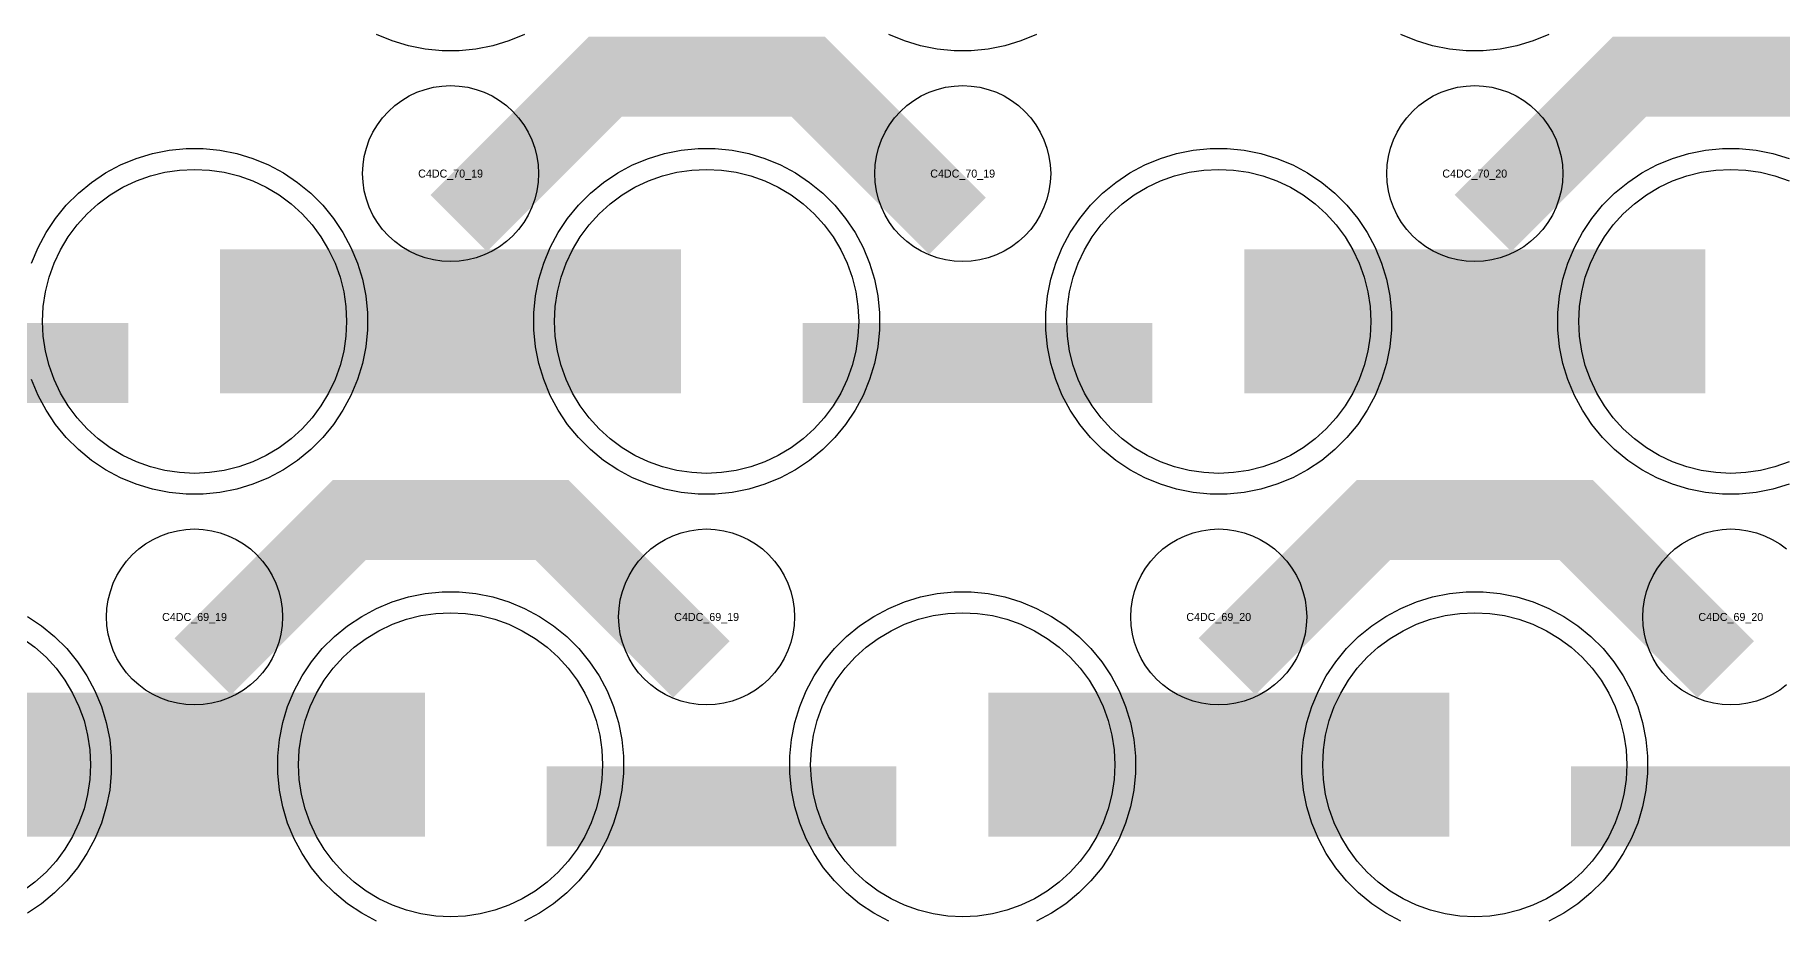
# Model space of a CAD drawing. Extents: x -11880 to 11880, y -14992 to 14992.
# Drawn here: x -5970 to -5424, y -5327 to -5051 of the extents above; entities that cross this region are included whole.
import ezdxf
from ezdxf.enums import TextEntityAlignment as Align

# ---------------------------------------------------------------- set-up
doc = ezdxf.new("R2010")
doc.units = 0
doc.header["$MEASUREMENT"] = 0
for name, color, linetype in [('GDS_775_DT_237', 138, 'CONTINUOUS'), ('RDL1_FS', 34, 'CONTINUOUS'), ('RDL_BS', 160, 'CONTINUOUS')]:
    doc.layers.add(name, color=color, linetype=linetype)

msp = doc.modelspace()

# ---------------------------------------------------------------- linework, layer by layer
at = {"layer": 'RDL1_FS'}
for points in [[(-5920, -5187.589), (-5924.657, -5187.36), (-5929.268, -5186.676), (-5933.791, -5185.544), (-5938.181, -5183.972), (-5942.395, -5181.98), (-5946.395, -5179.582), (-5950.14, -5176.804), (-5953.594, -5173.674), (-5956.724, -5170.22), (-5959.502, -5166.475), (-5961.9, -5162.475), (-5963.892, -5158.261), (-5965.464, -5153.871), (-5966.596, -5149.348), (-5967.28, -5144.737), (-5967.509, -5140.08), (-5967.28, -5135.423), (-5966.596, -5130.812), (-5965.464, -5126.289), (-5963.892, -5121.899), (-5961.9, -5117.685), (-5959.502, -5113.685), (-5956.724, -5109.94), (-5953.594, -5106.486), (-5950.14, -5103.356), (-5946.395, -5100.578), (-5942.395, -5098.18), (-5938.181, -5096.188), (-5933.791, -5094.616), (-5929.268, -5093.484), (-5924.657, -5092.8), (-5920, -5092.571), (-5915.343, -5092.8), (-5910.732, -5093.484), (-5906.209, -5094.616), (-5901.819, -5096.188), (-5897.605, -5098.18), (-5893.605, -5100.578), (-5889.86, -5103.356), (-5886.406, -5106.486), (-5883.276, -5109.94), (-5880.498, -5113.685), (-5878.1, -5117.685), (-5876.108, -5121.899), (-5874.536, -5126.289), (-5873.404, -5130.812), (-5872.72, -5135.423), (-5872.491, -5140.08), (-5872.72, -5144.737), (-5873.404, -5149.348), (-5874.536, -5153.871), (-5876.108, -5158.261), (-5878.1, -5162.475), (-5880.498, -5166.475), (-5883.276, -5170.22), (-5886.406, -5173.674), (-5889.86, -5176.804), (-5893.605, -5179.582), (-5897.605, -5181.98), (-5901.819, -5183.972), (-5906.209, -5185.544), (-5910.732, -5186.676), (-5915.343, -5187.36)], [(-5760, -5187.589), (-5764.657, -5187.36), (-5769.268, -5186.676), (-5773.791, -5185.544), (-5778.181, -5183.972), (-5782.395, -5181.98), (-5786.395, -5179.582), (-5790.14, -5176.804), (-5793.594, -5173.674), (-5796.724, -5170.22), (-5799.502, -5166.475), (-5801.9, -5162.475), (-5803.892, -5158.261), (-5805.464, -5153.871), (-5806.596, -5149.348), (-5807.28, -5144.737), (-5807.509, -5140.08), (-5807.28, -5135.423), (-5806.596, -5130.812), (-5805.464, -5126.289), (-5803.892, -5121.899), (-5801.9, -5117.685), (-5799.502, -5113.685), (-5796.724, -5109.94), (-5793.594, -5106.486), (-5790.14, -5103.356), (-5786.395, -5100.578), (-5782.395, -5098.18), (-5778.181, -5096.188), (-5773.791, -5094.616), (-5769.268, -5093.484), (-5764.657, -5092.8), (-5760, -5092.571), (-5755.343, -5092.8), (-5750.732, -5093.484), (-5746.209, -5094.616), (-5741.819, -5096.188), (-5737.605, -5098.18), (-5733.605, -5100.578), (-5729.86, -5103.356), (-5726.406, -5106.486), (-5723.276, -5109.94), (-5720.498, -5113.685), (-5718.1, -5117.685), (-5716.108, -5121.899), (-5714.536, -5126.289), (-5713.404, -5130.812), (-5712.72, -5135.423), (-5712.491, -5140.08), (-5712.72, -5144.737), (-5713.404, -5149.348), (-5714.536, -5153.871), (-5716.108, -5158.261), (-5718.1, -5162.475), (-5720.498, -5166.475), (-5723.276, -5170.22), (-5726.406, -5173.674), (-5729.86, -5176.804), (-5733.605, -5179.582), (-5737.605, -5181.98), (-5741.819, -5183.972), (-5746.209, -5185.544), (-5750.732, -5186.676), (-5755.343, -5187.36)], [(-5600, -5187.589), (-5604.657, -5187.36), (-5609.268, -5186.676), (-5613.791, -5185.544), (-5618.181, -5183.972), (-5622.395, -5181.98), (-5626.395, -5179.582), (-5630.14, -5176.804), (-5633.594, -5173.674), (-5636.724, -5170.22), (-5639.502, -5166.475), (-5641.9, -5162.475), (-5643.892, -5158.261), (-5645.464, -5153.871), (-5646.596, -5149.348), (-5647.28, -5144.737), (-5647.509, -5140.08), (-5647.28, -5135.423), (-5646.596, -5130.812), (-5645.464, -5126.289), (-5643.892, -5121.899), (-5641.9, -5117.685), (-5639.502, -5113.685), (-5636.724, -5109.94), (-5633.594, -5106.486), (-5630.14, -5103.356), (-5626.395, -5100.578), (-5622.395, -5098.18), (-5618.181, -5096.188), (-5613.791, -5094.616), (-5609.268, -5093.484), (-5604.657, -5092.8), (-5600, -5092.571), (-5595.343, -5092.8), (-5590.732, -5093.484), (-5586.209, -5094.616), (-5581.819, -5096.188), (-5577.605, -5098.18), (-5573.605, -5100.578), (-5569.86, -5103.356), (-5566.406, -5106.486), (-5563.276, -5109.94), (-5560.498, -5113.685), (-5558.1, -5117.685), (-5556.108, -5121.899), (-5554.536, -5126.289), (-5553.404, -5130.812), (-5552.72, -5135.423), (-5552.491, -5140.08), (-5552.72, -5144.737), (-5553.404, -5149.348), (-5554.536, -5153.871), (-5556.108, -5158.261), (-5558.1, -5162.475), (-5560.498, -5166.475), (-5563.276, -5170.22), (-5566.406, -5173.674), (-5569.86, -5176.804), (-5573.605, -5179.582), (-5577.605, -5181.98), (-5581.819, -5183.972), (-5586.209, -5185.544), (-5590.732, -5186.676), (-5595.343, -5187.36)], [(-5840, -5326.154), (-5844.657, -5325.925), (-5849.268, -5325.241), (-5853.791, -5324.109), (-5858.181, -5322.537), (-5862.395, -5320.545), (-5866.395, -5318.147), (-5870.14, -5315.369), (-5873.594, -5312.239), (-5876.724, -5308.785), (-5879.502, -5305.04), (-5881.9, -5301.04), (-5883.892, -5296.826), (-5885.464, -5292.436), (-5886.596, -5287.913), (-5887.28, -5283.302), (-5887.509, -5278.645), (-5887.28, -5273.988), (-5886.596, -5269.377), (-5885.464, -5264.854), (-5883.892, -5260.464), (-5881.9, -5256.25), (-5879.502, -5252.25), (-5876.724, -5248.505), (-5873.594, -5245.051), (-5870.14, -5241.921), (-5866.395, -5239.143), (-5862.395, -5236.745), (-5858.181, -5234.753), (-5853.791, -5233.181), (-5849.268, -5232.049), (-5844.657, -5231.365), (-5840, -5231.136), (-5835.343, -5231.365), (-5830.732, -5232.049), (-5826.209, -5233.181), (-5821.819, -5234.753), (-5817.605, -5236.745), (-5813.605, -5239.143), (-5809.86, -5241.921), (-5806.406, -5245.051), (-5803.276, -5248.505), (-5800.498, -5252.25), (-5798.1, -5256.25), (-5796.108, -5260.464), (-5794.536, -5264.854), (-5793.404, -5269.377), (-5792.72, -5273.988), (-5792.491, -5278.645), (-5792.72, -5283.302), (-5793.404, -5287.913), (-5794.536, -5292.436), (-5796.108, -5296.826), (-5798.1, -5301.04), (-5800.498, -5305.04), (-5803.276, -5308.785), (-5806.406, -5312.239), (-5809.86, -5315.369), (-5813.605, -5318.147), (-5817.605, -5320.545), (-5821.819, -5322.537), (-5826.209, -5324.109), (-5830.732, -5325.241), (-5835.343, -5325.925)], [(-5680, -5326.154), (-5684.657, -5325.925), (-5689.268, -5325.241), (-5693.791, -5324.109), (-5698.181, -5322.537), (-5702.395, -5320.545), (-5706.395, -5318.147), (-5710.14, -5315.369), (-5713.594, -5312.239), (-5716.724, -5308.785), (-5719.502, -5305.04), (-5721.9, -5301.04), (-5723.892, -5296.826), (-5725.464, -5292.436), (-5726.596, -5287.913), (-5727.28, -5283.302), (-5727.509, -5278.645), (-5727.28, -5273.988), (-5726.596, -5269.377), (-5725.464, -5264.854), (-5723.892, -5260.464), (-5721.9, -5256.25), (-5719.502, -5252.25), (-5716.724, -5248.505), (-5713.594, -5245.051), (-5710.14, -5241.921), (-5706.395, -5239.143), (-5702.395, -5236.745), (-5698.181, -5234.753), (-5693.791, -5233.181), (-5689.268, -5232.049), (-5684.657, -5231.365), (-5680, -5231.136), (-5675.343, -5231.365), (-5670.732, -5232.049), (-5666.209, -5233.181), (-5661.819, -5234.753), (-5657.605, -5236.745), (-5653.605, -5239.143), (-5649.86, -5241.921), (-5646.406, -5245.051), (-5643.276, -5248.505), (-5640.498, -5252.25), (-5638.1, -5256.25), (-5636.108, -5260.464), (-5634.536, -5264.854), (-5633.404, -5269.377), (-5632.72, -5273.988), (-5632.491, -5278.645), (-5632.72, -5283.302), (-5633.404, -5287.913), (-5634.536, -5292.436), (-5636.108, -5296.826), (-5638.1, -5301.04), (-5640.498, -5305.04), (-5643.276, -5308.785), (-5646.406, -5312.239), (-5649.86, -5315.369), (-5653.605, -5318.147), (-5657.605, -5320.545), (-5661.819, -5322.537), (-5666.209, -5324.109), (-5670.732, -5325.241), (-5675.343, -5325.925)], [(-5520, -5326.154), (-5524.657, -5325.925), (-5529.268, -5325.241), (-5533.791, -5324.109), (-5538.181, -5322.537), (-5542.395, -5320.545), (-5546.395, -5318.147), (-5550.14, -5315.369), (-5553.594, -5312.239), (-5556.724, -5308.785), (-5559.502, -5305.04), (-5561.9, -5301.04), (-5563.892, -5296.826), (-5565.464, -5292.436), (-5566.596, -5287.913), (-5567.28, -5283.302), (-5567.509, -5278.645), (-5567.28, -5273.988), (-5566.596, -5269.377), (-5565.464, -5264.854), (-5563.892, -5260.464), (-5561.9, -5256.25), (-5559.502, -5252.25), (-5556.724, -5248.505), (-5553.594, -5245.051), (-5550.14, -5241.921), (-5546.395, -5239.143), (-5542.395, -5236.745), (-5538.181, -5234.753), (-5533.791, -5233.181), (-5529.268, -5232.049), (-5524.657, -5231.365), (-5520, -5231.136), (-5515.343, -5231.365), (-5510.732, -5232.049), (-5506.209, -5233.181), (-5501.819, -5234.753), (-5497.605, -5236.745), (-5493.605, -5239.143), (-5489.86, -5241.921), (-5486.406, -5245.051), (-5483.276, -5248.505), (-5480.498, -5252.25), (-5478.1, -5256.25), (-5476.108, -5260.464), (-5474.536, -5264.854), (-5473.404, -5269.377), (-5472.72, -5273.988), (-5472.491, -5278.645), (-5472.72, -5283.302), (-5473.404, -5287.913), (-5474.536, -5292.436), (-5476.108, -5296.826), (-5478.1, -5301.04), (-5480.498, -5305.04), (-5483.276, -5308.785), (-5486.406, -5312.239), (-5489.86, -5315.369), (-5493.605, -5318.147), (-5497.605, -5320.545), (-5501.819, -5322.537), (-5506.209, -5324.109), (-5510.732, -5325.241), (-5515.343, -5325.925)]]:
    msp.add_lwpolyline(points, close=True, dxfattribs=at)
for points in [[(-5421.819, -5183.972), (-5426.209, -5185.544), (-5430.732, -5186.676), (-5435.343, -5187.36), (-5440, -5187.589), (-5444.657, -5187.36), (-5449.268, -5186.676), (-5453.791, -5185.544), (-5458.181, -5183.972), (-5462.395, -5181.98), (-5466.395, -5179.582), (-5470.14, -5176.804), (-5473.594, -5173.674), (-5476.724, -5170.22), (-5479.502, -5166.475), (-5481.9, -5162.475), (-5483.892, -5158.261), (-5485.464, -5153.871), (-5486.596, -5149.348), (-5487.28, -5144.737), (-5487.509, -5140.08), (-5487.28, -5135.423), (-5486.596, -5130.812), (-5485.464, -5126.289), (-5483.892, -5121.899), (-5481.9, -5117.685), (-5479.502, -5113.685), (-5476.724, -5109.94), (-5473.594, -5106.486), (-5470.14, -5103.356), (-5466.395, -5100.578), (-5462.395, -5098.18), (-5458.181, -5096.188), (-5453.791, -5094.616), (-5449.268, -5093.484), (-5444.657, -5092.8), (-5440, -5092.571), (-5435.343, -5092.8), (-5430.732, -5093.484), (-5426.209, -5094.616), (-5421.819, -5096.188)], [(-5973.605, -5239.143), (-5969.86, -5241.921), (-5966.406, -5245.051), (-5963.276, -5248.505), (-5960.498, -5252.25), (-5958.1, -5256.25), (-5956.108, -5260.464), (-5954.536, -5264.854), (-5953.404, -5269.377), (-5952.72, -5273.988), (-5952.491, -5278.645), (-5952.72, -5283.302), (-5953.404, -5287.913), (-5954.536, -5292.436), (-5956.108, -5296.826), (-5958.1, -5301.04), (-5960.498, -5305.04), (-5963.276, -5308.785), (-5966.406, -5312.239), (-5969.86, -5315.369), (-5973.605, -5318.147)]]:
    msp.add_lwpolyline(points, dxfattribs=at)
for points in [[(-5911.998, -5140.08, 45, 45, 0), (-5839.998, -5140.08, 45, 45, 0)], [(-5839.998, -5140.08, 45, 45, 0), (-5767.998, -5140.08, 45, 45, 0)], [(-5591.998, -5140.08, 45, 45, 0), (-5519.998, -5140.08, 45, 45, 0)], [(-5519.998, -5140.08, 45, 45, 0), (-5447.998, -5140.08, 45, 45, 0)], [(-5991.998, -5278.645, 45, 45, 0), (-5919.998, -5278.645, 45, 45, 0)], [(-5919.998, -5278.645, 45, 45, 0), (-5847.998, -5278.645, 45, 45, 0)], [(-5671.998, -5278.645, 45, 45, 0), (-5599.998, -5278.645, 45, 45, 0)], [(-5599.998, -5278.645, 45, 45, 0), (-5527.998, -5278.645, 45, 45, 0)]]:
    msp.add_lwpolyline(points, format="xyseb", dxfattribs=at)
at = {"layer": 'RDL_BS', "color": 240, "true_color": 0xed1f24}
for points in [[(-5816.885, -5050.39), (-5821.795, -5052.421), (-5826.835, -5053.952), (-5832.062, -5054.998), (-5837.356, -5055.515), (-5842.644, -5055.515), (-5847.938, -5054.998), (-5853.165, -5053.952), (-5858.205, -5052.421), (-5863.115, -5050.39)], [(-5656.885, -5050.39), (-5661.795, -5052.421), (-5666.835, -5053.952), (-5672.062, -5054.998), (-5677.356, -5055.515), (-5682.644, -5055.515), (-5687.938, -5054.998), (-5693.165, -5053.952), (-5698.205, -5052.421), (-5703.115, -5050.39)], [(-5496.885, -5050.39), (-5501.795, -5052.421), (-5506.835, -5053.952), (-5512.062, -5054.998), (-5517.356, -5055.515), (-5522.644, -5055.515), (-5527.938, -5054.998), (-5533.165, -5053.952), (-5538.205, -5052.421), (-5543.115, -5050.39)]]:
    msp.add_lwpolyline(points, dxfattribs=at)
at = {"layer": 'RDL_BS'}
for points in [[(-5837.438, -5109.394, 25, 25, 0), (-5791.623, -5063.579, 25, 25, 0), (-5758.07, -5063.579, 25, 25, 0)], [(-5681.599, -5110.293, 25, 25, 0), (-5728.313, -5063.579, 25, 25, 0), (-5758.071, -5063.579, 25, 25, 0)], [(-5517.438, -5109.394, 25, 25, 0), (-5471.623, -5063.579, 25, 25, 0), (-5438.07, -5063.579, 25, 25, 0)], [(-5361.599, -5110.293, 25, 25, 0), (-5408.313, -5063.579, 25, 25, 0), (-5438.071, -5063.579, 25, 25, 0)], [(-6049.984, -5153.093, 25, 25, 0), (-5940.719, -5153.093, 25, 25, 0)], [(-5729.984, -5153.093, 25, 25, 0), (-5620.719, -5153.093, 25, 25, 0)], [(-5917.438, -5247.959, 25, 25, 0), (-5871.623, -5202.144, 25, 25, 0), (-5838.07, -5202.144, 25, 25, 0)], [(-5761.599, -5248.858, 25, 25, 0), (-5808.313, -5202.144, 25, 25, 0), (-5838.071, -5202.144, 25, 25, 0)], [(-5597.438, -5247.959, 25, 25, 0), (-5551.623, -5202.144, 25, 25, 0), (-5518.07, -5202.144, 25, 25, 0)], [(-5441.599, -5248.858, 25, 25, 0), (-5488.313, -5202.144, 25, 25, 0), (-5518.071, -5202.144, 25, 25, 0)], [(-5809.984, -5291.658, 25, 25, 0), (-5700.719, -5291.658, 25, 25, 0)], [(-5489.984, -5291.658, 25, 25, 0), (-5380.719, -5291.658, 25, 25, 0)]]:
    msp.add_lwpolyline(points, format="xyseb", dxfattribs=at)
for points in [[(-5840, -5121.386), (-5842.693, -5121.254), (-5845.365, -5120.858), (-5847.984, -5120.201), (-5850.519, -5119.294), (-5852.956, -5118.142), (-5855.28, -5116.749), (-5857.443, -5115.146), (-5859.442, -5113.334), (-5861.254, -5111.335), (-5862.857, -5109.172), (-5864.25, -5106.848), (-5865.402, -5104.411), (-5866.309, -5101.876), (-5866.966, -5099.257), (-5867.362, -5096.585), (-5867.494, -5093.892), (-5867.362, -5091.199), (-5866.966, -5088.527), (-5866.309, -5085.908), (-5865.402, -5083.373), (-5864.25, -5080.936), (-5862.857, -5078.612), (-5861.254, -5076.449), (-5859.442, -5074.45), (-5857.443, -5072.638), (-5855.28, -5071.035), (-5852.956, -5069.642), (-5850.519, -5068.49), (-5847.984, -5067.583), (-5845.365, -5066.926), (-5842.693, -5066.53), (-5840, -5066.398), (-5837.307, -5066.53), (-5834.635, -5066.926), (-5832.016, -5067.583), (-5829.481, -5068.49), (-5827.044, -5069.642), (-5824.72, -5071.035), (-5822.557, -5072.638), (-5820.558, -5074.45), (-5818.746, -5076.449), (-5817.143, -5078.612), (-5815.75, -5080.936), (-5814.598, -5083.373), (-5813.691, -5085.908), (-5813.034, -5088.527), (-5812.638, -5091.199), (-5812.506, -5093.892), (-5812.638, -5096.585), (-5813.034, -5099.257), (-5813.691, -5101.876), (-5814.598, -5104.411), (-5815.75, -5106.848), (-5817.143, -5109.172), (-5818.746, -5111.335), (-5820.558, -5113.334), (-5822.557, -5115.146), (-5824.72, -5116.749), (-5827.044, -5118.142), (-5829.481, -5119.294), (-5832.016, -5120.201), (-5834.635, -5120.858), (-5837.307, -5121.254)], [(-5680, -5121.386), (-5682.693, -5121.254), (-5685.365, -5120.858), (-5687.984, -5120.201), (-5690.519, -5119.294), (-5692.956, -5118.142), (-5695.28, -5116.749), (-5697.443, -5115.146), (-5699.442, -5113.334), (-5701.254, -5111.335), (-5702.857, -5109.172), (-5704.25, -5106.848), (-5705.402, -5104.411), (-5706.309, -5101.876), (-5706.966, -5099.257), (-5707.362, -5096.585), (-5707.494, -5093.892), (-5707.362, -5091.199), (-5706.966, -5088.527), (-5706.309, -5085.908), (-5705.402, -5083.373), (-5704.25, -5080.936), (-5702.857, -5078.612), (-5701.254, -5076.449), (-5699.442, -5074.45), (-5697.443, -5072.638), (-5695.28, -5071.035), (-5692.956, -5069.642), (-5690.519, -5068.49), (-5687.984, -5067.583), (-5685.365, -5066.926), (-5682.693, -5066.53), (-5680, -5066.398), (-5677.307, -5066.53), (-5674.635, -5066.926), (-5672.016, -5067.583), (-5669.481, -5068.49), (-5667.044, -5069.642), (-5664.72, -5071.035), (-5662.557, -5072.638), (-5660.558, -5074.45), (-5658.746, -5076.449), (-5657.143, -5078.612), (-5655.75, -5080.936), (-5654.598, -5083.373), (-5653.691, -5085.908), (-5653.034, -5088.527), (-5652.638, -5091.199), (-5652.506, -5093.892), (-5652.638, -5096.585), (-5653.034, -5099.257), (-5653.691, -5101.876), (-5654.598, -5104.411), (-5655.75, -5106.848), (-5657.143, -5109.172), (-5658.746, -5111.335), (-5660.558, -5113.334), (-5662.557, -5115.146), (-5664.72, -5116.749), (-5667.044, -5118.142), (-5669.481, -5119.294), (-5672.016, -5120.201), (-5674.635, -5120.858), (-5677.307, -5121.254)], [(-5520, -5121.386), (-5522.693, -5121.254), (-5525.365, -5120.858), (-5527.984, -5120.201), (-5530.519, -5119.294), (-5532.956, -5118.142), (-5535.28, -5116.749), (-5537.443, -5115.146), (-5539.442, -5113.334), (-5541.254, -5111.335), (-5542.857, -5109.172), (-5544.25, -5106.848), (-5545.402, -5104.411), (-5546.309, -5101.876), (-5546.966, -5099.257), (-5547.362, -5096.585), (-5547.494, -5093.892), (-5547.362, -5091.199), (-5546.966, -5088.527), (-5546.309, -5085.908), (-5545.402, -5083.373), (-5544.25, -5080.936), (-5542.857, -5078.612), (-5541.254, -5076.449), (-5539.442, -5074.45), (-5537.443, -5072.638), (-5535.28, -5071.035), (-5532.956, -5069.642), (-5530.519, -5068.49), (-5527.984, -5067.583), (-5525.365, -5066.926), (-5522.693, -5066.53), (-5520, -5066.398), (-5517.307, -5066.53), (-5514.635, -5066.926), (-5512.016, -5067.583), (-5509.481, -5068.49), (-5507.044, -5069.642), (-5504.72, -5071.035), (-5502.557, -5072.638), (-5500.558, -5074.45), (-5498.746, -5076.449), (-5497.143, -5078.612), (-5495.75, -5080.936), (-5494.598, -5083.373), (-5493.691, -5085.908), (-5493.034, -5088.527), (-5492.638, -5091.199), (-5492.506, -5093.892), (-5492.638, -5096.585), (-5493.034, -5099.257), (-5493.691, -5101.876), (-5494.598, -5104.411), (-5495.75, -5106.848), (-5497.143, -5109.172), (-5498.746, -5111.335), (-5500.558, -5113.334), (-5502.557, -5115.146), (-5504.72, -5116.749), (-5507.044, -5118.142), (-5509.481, -5119.294), (-5512.016, -5120.201), (-5514.635, -5120.858), (-5517.307, -5121.254)], [(-5762.644, -5194.08), (-5767.938, -5193.563), (-5773.165, -5192.517), (-5778.205, -5190.986), (-5783.115, -5188.955), (-5787.777, -5186.463), (-5792.191, -5183.516), (-5796.292, -5180.154), (-5800.074, -5176.372), (-5803.436, -5172.271), (-5806.383, -5167.857), (-5808.875, -5163.195), (-5810.906, -5158.285), (-5812.437, -5153.245), (-5813.483, -5148.018), (-5814, -5142.724), (-5814, -5137.436), (-5813.483, -5132.142), (-5812.437, -5126.915), (-5810.906, -5121.875), (-5808.875, -5116.965), (-5806.383, -5112.303), (-5803.436, -5107.889), (-5800.074, -5103.788), (-5796.292, -5100.006), (-5792.191, -5096.644), (-5787.777, -5093.697), (-5783.115, -5091.205), (-5778.205, -5089.174), (-5773.165, -5087.643), (-5767.938, -5086.597), (-5762.644, -5086.08), (-5757.356, -5086.08), (-5752.062, -5086.597), (-5746.835, -5087.643), (-5741.795, -5089.174), (-5736.885, -5091.205), (-5732.223, -5093.697), (-5727.809, -5096.644), (-5723.708, -5100.006), (-5719.926, -5103.788), (-5716.564, -5107.889), (-5713.617, -5112.303), (-5711.125, -5116.965), (-5709.094, -5121.875), (-5707.563, -5126.915), (-5706.517, -5132.142), (-5706, -5137.436), (-5706, -5142.724), (-5706.517, -5148.018), (-5707.563, -5153.245), (-5709.094, -5158.285), (-5711.125, -5163.195), (-5713.617, -5167.857), (-5716.564, -5172.271), (-5719.926, -5176.372), (-5723.708, -5180.154), (-5727.809, -5183.516), (-5732.223, -5186.463), (-5736.885, -5188.955), (-5741.795, -5190.986), (-5746.835, -5192.517), (-5752.062, -5193.563), (-5757.356, -5194.08)], [(-5602.644, -5194.08), (-5607.938, -5193.563), (-5613.165, -5192.517), (-5618.205, -5190.986), (-5623.115, -5188.955), (-5627.777, -5186.463), (-5632.191, -5183.516), (-5636.292, -5180.154), (-5640.074, -5176.372), (-5643.436, -5172.271), (-5646.383, -5167.857), (-5648.875, -5163.195), (-5650.906, -5158.285), (-5652.437, -5153.245), (-5653.483, -5148.018), (-5654, -5142.724), (-5654, -5137.436), (-5653.483, -5132.142), (-5652.437, -5126.915), (-5650.906, -5121.875), (-5648.875, -5116.965), (-5646.383, -5112.303), (-5643.436, -5107.889), (-5640.074, -5103.788), (-5636.292, -5100.006), (-5632.191, -5096.644), (-5627.777, -5093.697), (-5623.115, -5091.205), (-5618.205, -5089.174), (-5613.165, -5087.643), (-5607.938, -5086.597), (-5602.644, -5086.08), (-5597.356, -5086.08), (-5592.062, -5086.597), (-5586.835, -5087.643), (-5581.795, -5089.174), (-5576.885, -5091.205), (-5572.223, -5093.697), (-5567.809, -5096.644), (-5563.708, -5100.006), (-5559.926, -5103.788), (-5556.564, -5107.889), (-5553.617, -5112.303), (-5551.125, -5116.965), (-5549.094, -5121.875), (-5547.563, -5126.915), (-5546.517, -5132.142), (-5546, -5137.436), (-5546, -5142.724), (-5546.517, -5148.018), (-5547.563, -5153.245), (-5549.094, -5158.285), (-5551.125, -5163.195), (-5553.617, -5167.857), (-5556.564, -5172.271), (-5559.926, -5176.372), (-5563.708, -5180.154), (-5567.809, -5183.516), (-5572.223, -5186.463), (-5576.885, -5188.955), (-5581.795, -5190.986), (-5586.835, -5192.517), (-5592.062, -5193.563), (-5597.356, -5194.08)], [(-5920, -5259.951), (-5922.693, -5259.819), (-5925.365, -5259.423), (-5927.984, -5258.766), (-5930.519, -5257.859), (-5932.956, -5256.707), (-5935.28, -5255.314), (-5937.443, -5253.711), (-5939.442, -5251.899), (-5941.254, -5249.9), (-5942.857, -5247.737), (-5944.25, -5245.413), (-5945.402, -5242.976), (-5946.309, -5240.441), (-5946.966, -5237.822), (-5947.362, -5235.15), (-5947.494, -5232.457), (-5947.362, -5229.764), (-5946.966, -5227.092), (-5946.309, -5224.473), (-5945.402, -5221.938), (-5944.25, -5219.501), (-5942.857, -5217.177), (-5941.254, -5215.014), (-5939.442, -5213.015), (-5937.443, -5211.203), (-5935.28, -5209.6), (-5932.956, -5208.207), (-5930.519, -5207.055), (-5927.984, -5206.148), (-5925.365, -5205.491), (-5922.693, -5205.095), (-5920, -5204.963), (-5917.307, -5205.095), (-5914.635, -5205.491), (-5912.016, -5206.148), (-5909.481, -5207.055), (-5907.044, -5208.207), (-5904.72, -5209.6), (-5902.557, -5211.203), (-5900.558, -5213.015), (-5898.746, -5215.014), (-5897.143, -5217.177), (-5895.75, -5219.501), (-5894.598, -5221.938), (-5893.691, -5224.473), (-5893.034, -5227.092), (-5892.638, -5229.764), (-5892.506, -5232.457), (-5892.638, -5235.15), (-5893.034, -5237.822), (-5893.691, -5240.441), (-5894.598, -5242.976), (-5895.75, -5245.413), (-5897.143, -5247.737), (-5898.746, -5249.9), (-5900.558, -5251.899), (-5902.557, -5253.711), (-5904.72, -5255.314), (-5907.044, -5256.707), (-5909.481, -5257.859), (-5912.016, -5258.766), (-5914.635, -5259.423), (-5917.307, -5259.819)], [(-5760, -5259.951), (-5762.693, -5259.819), (-5765.365, -5259.423), (-5767.984, -5258.766), (-5770.519, -5257.859), (-5772.956, -5256.707), (-5775.28, -5255.314), (-5777.443, -5253.711), (-5779.442, -5251.899), (-5781.254, -5249.9), (-5782.857, -5247.737), (-5784.25, -5245.413), (-5785.402, -5242.976), (-5786.309, -5240.441), (-5786.966, -5237.822), (-5787.362, -5235.15), (-5787.494, -5232.457), (-5787.362, -5229.764), (-5786.966, -5227.092), (-5786.309, -5224.473), (-5785.402, -5221.938), (-5784.25, -5219.501), (-5782.857, -5217.177), (-5781.254, -5215.014), (-5779.442, -5213.015), (-5777.443, -5211.203), (-5775.28, -5209.6), (-5772.956, -5208.207), (-5770.519, -5207.055), (-5767.984, -5206.148), (-5765.365, -5205.491), (-5762.693, -5205.095), (-5760, -5204.963), (-5757.307, -5205.095), (-5754.635, -5205.491), (-5752.016, -5206.148), (-5749.481, -5207.055), (-5747.044, -5208.207), (-5744.72, -5209.6), (-5742.557, -5211.203), (-5740.558, -5213.015), (-5738.746, -5215.014), (-5737.143, -5217.177), (-5735.75, -5219.501), (-5734.598, -5221.938), (-5733.691, -5224.473), (-5733.034, -5227.092), (-5732.638, -5229.764), (-5732.506, -5232.457), (-5732.638, -5235.15), (-5733.034, -5237.822), (-5733.691, -5240.441), (-5734.598, -5242.976), (-5735.75, -5245.413), (-5737.143, -5247.737), (-5738.746, -5249.9), (-5740.558, -5251.899), (-5742.557, -5253.711), (-5744.72, -5255.314), (-5747.044, -5256.707), (-5749.481, -5257.859), (-5752.016, -5258.766), (-5754.635, -5259.423), (-5757.307, -5259.819)], [(-5600, -5259.951), (-5602.693, -5259.819), (-5605.365, -5259.423), (-5607.984, -5258.766), (-5610.519, -5257.859), (-5612.956, -5256.707), (-5615.28, -5255.314), (-5617.443, -5253.711), (-5619.442, -5251.899), (-5621.254, -5249.9), (-5622.857, -5247.737), (-5624.25, -5245.413), (-5625.402, -5242.976), (-5626.309, -5240.441), (-5626.966, -5237.822), (-5627.362, -5235.15), (-5627.494, -5232.457), (-5627.362, -5229.764), (-5626.966, -5227.092), (-5626.309, -5224.473), (-5625.402, -5221.938), (-5624.25, -5219.501), (-5622.857, -5217.177), (-5621.254, -5215.014), (-5619.442, -5213.015), (-5617.443, -5211.203), (-5615.28, -5209.6), (-5612.956, -5208.207), (-5610.519, -5207.055), (-5607.984, -5206.148), (-5605.365, -5205.491), (-5602.693, -5205.095), (-5600, -5204.963), (-5597.307, -5205.095), (-5594.635, -5205.491), (-5592.016, -5206.148), (-5589.481, -5207.055), (-5587.044, -5208.207), (-5584.72, -5209.6), (-5582.557, -5211.203), (-5580.558, -5213.015), (-5578.746, -5215.014), (-5577.143, -5217.177), (-5575.75, -5219.501), (-5574.598, -5221.938), (-5573.691, -5224.473), (-5573.034, -5227.092), (-5572.638, -5229.764), (-5572.506, -5232.457), (-5572.638, -5235.15), (-5573.034, -5237.822), (-5573.691, -5240.441), (-5574.598, -5242.976), (-5575.75, -5245.413), (-5577.143, -5247.737), (-5578.746, -5249.9), (-5580.558, -5251.899), (-5582.557, -5253.711), (-5584.72, -5255.314), (-5587.044, -5256.707), (-5589.481, -5257.859), (-5592.016, -5258.766), (-5594.635, -5259.423), (-5597.307, -5259.819)]]:
    msp.add_lwpolyline(points, close=True, dxfattribs=at)
for points in [[(-5970.906, -5121.875), (-5968.875, -5116.965), (-5966.383, -5112.303), (-5963.436, -5107.889), (-5960.074, -5103.788), (-5956.292, -5100.006), (-5952.191, -5096.644), (-5947.777, -5093.697), (-5943.115, -5091.205), (-5938.205, -5089.174), (-5933.165, -5087.643), (-5927.938, -5086.597), (-5922.644, -5086.08), (-5917.356, -5086.08), (-5912.062, -5086.597), (-5906.835, -5087.643), (-5901.795, -5089.174), (-5896.885, -5091.205), (-5892.223, -5093.697), (-5887.809, -5096.644), (-5883.708, -5100.006), (-5879.926, -5103.788), (-5876.564, -5107.889), (-5873.617, -5112.303), (-5871.125, -5116.965), (-5869.094, -5121.875), (-5867.563, -5126.915), (-5866.517, -5132.142), (-5866, -5137.436), (-5866, -5142.724), (-5866.517, -5148.018), (-5867.563, -5153.245), (-5869.094, -5158.285), (-5871.125, -5163.195), (-5873.617, -5167.857), (-5876.564, -5172.271), (-5879.926, -5176.372), (-5883.708, -5180.154), (-5887.809, -5183.516), (-5892.223, -5186.463), (-5896.885, -5188.955), (-5901.795, -5190.986), (-5906.835, -5192.517), (-5912.062, -5193.563), (-5917.356, -5194.08), (-5922.644, -5194.08), (-5927.938, -5193.563), (-5933.165, -5192.517), (-5938.205, -5190.986), (-5943.115, -5188.955), (-5947.777, -5186.463), (-5952.191, -5183.516), (-5956.292, -5180.154), (-5960.074, -5176.372), (-5963.436, -5172.271), (-5966.383, -5167.857), (-5968.875, -5163.195), (-5970.906, -5158.285)], [(-5421.795, -5190.986), (-5426.835, -5192.517), (-5432.062, -5193.563), (-5437.356, -5194.08), (-5442.644, -5194.08), (-5447.938, -5193.563), (-5453.165, -5192.517), (-5458.205, -5190.986), (-5463.115, -5188.955), (-5467.777, -5186.463), (-5472.191, -5183.516), (-5476.292, -5180.154), (-5480.074, -5176.372), (-5483.436, -5172.271), (-5486.383, -5167.857), (-5488.875, -5163.195), (-5490.906, -5158.285), (-5492.437, -5153.245), (-5493.483, -5148.018), (-5494, -5142.724), (-5494, -5137.436), (-5493.483, -5132.142), (-5492.437, -5126.915), (-5490.906, -5121.875), (-5488.875, -5116.965), (-5486.383, -5112.303), (-5483.436, -5107.889), (-5480.074, -5103.788), (-5476.292, -5100.006), (-5472.191, -5096.644), (-5467.777, -5093.697), (-5463.115, -5091.205), (-5458.205, -5089.174), (-5453.165, -5087.643), (-5447.938, -5086.597), (-5442.644, -5086.08), (-5437.356, -5086.08), (-5432.062, -5086.597), (-5426.835, -5087.643), (-5421.795, -5089.174)], [(-5422.557, -5253.711), (-5424.72, -5255.314), (-5427.044, -5256.707), (-5429.481, -5257.859), (-5432.016, -5258.766), (-5434.635, -5259.423), (-5437.307, -5259.819), (-5440, -5259.951), (-5442.693, -5259.819), (-5445.365, -5259.423), (-5447.984, -5258.766), (-5450.519, -5257.859), (-5452.956, -5256.707), (-5455.28, -5255.314), (-5457.443, -5253.711), (-5459.442, -5251.899), (-5461.254, -5249.9), (-5462.857, -5247.737), (-5464.25, -5245.413), (-5465.402, -5242.976), (-5466.309, -5240.441), (-5466.966, -5237.822), (-5467.362, -5235.15), (-5467.494, -5232.457), (-5467.362, -5229.764), (-5466.966, -5227.092), (-5466.309, -5224.473), (-5465.402, -5221.938), (-5464.25, -5219.501), (-5462.857, -5217.177), (-5461.254, -5215.014), (-5459.442, -5213.015), (-5457.443, -5211.203), (-5455.28, -5209.6), (-5452.956, -5208.207), (-5450.519, -5207.055), (-5447.984, -5206.148), (-5445.365, -5205.491), (-5442.693, -5205.095), (-5440, -5204.963), (-5437.307, -5205.095), (-5434.635, -5205.491), (-5432.016, -5206.148), (-5429.481, -5207.055), (-5427.044, -5208.207), (-5424.72, -5209.6), (-5422.557, -5211.203)], [(-5863.115, -5327.52), (-5867.777, -5325.028), (-5872.191, -5322.081), (-5876.292, -5318.719), (-5880.074, -5314.937), (-5883.436, -5310.836), (-5886.383, -5306.422), (-5888.875, -5301.76), (-5890.906, -5296.85), (-5892.437, -5291.81), (-5893.483, -5286.583), (-5894, -5281.289), (-5894, -5276.001), (-5893.483, -5270.707), (-5892.437, -5265.48), (-5890.906, -5260.44), (-5888.875, -5255.53), (-5886.383, -5250.868), (-5883.436, -5246.454), (-5880.074, -5242.353), (-5876.292, -5238.571), (-5872.191, -5235.209), (-5867.777, -5232.262), (-5863.115, -5229.77), (-5858.205, -5227.739), (-5853.165, -5226.208), (-5847.938, -5225.162), (-5842.644, -5224.645), (-5837.356, -5224.645), (-5832.062, -5225.162), (-5826.835, -5226.208), (-5821.795, -5227.739), (-5816.885, -5229.77), (-5812.223, -5232.262), (-5807.809, -5235.209), (-5803.708, -5238.571), (-5799.926, -5242.353), (-5796.564, -5246.454), (-5793.617, -5250.868), (-5791.125, -5255.53), (-5789.094, -5260.44), (-5787.563, -5265.48), (-5786.517, -5270.707), (-5786, -5276.001), (-5786, -5281.289), (-5786.517, -5286.583), (-5787.563, -5291.81), (-5789.094, -5296.85), (-5791.125, -5301.76), (-5793.617, -5306.422), (-5796.564, -5310.836), (-5799.926, -5314.937), (-5803.708, -5318.719), (-5807.809, -5322.081), (-5812.223, -5325.028), (-5816.885, -5327.52)], [(-5703.115, -5327.52), (-5707.777, -5325.028), (-5712.191, -5322.081), (-5716.292, -5318.719), (-5720.074, -5314.937), (-5723.436, -5310.836), (-5726.383, -5306.422), (-5728.875, -5301.76), (-5730.906, -5296.85), (-5732.437, -5291.81), (-5733.483, -5286.583), (-5734, -5281.289), (-5734, -5276.001), (-5733.483, -5270.707), (-5732.437, -5265.48), (-5730.906, -5260.44), (-5728.875, -5255.53), (-5726.383, -5250.868), (-5723.436, -5246.454), (-5720.074, -5242.353), (-5716.292, -5238.571), (-5712.191, -5235.209), (-5707.777, -5232.262), (-5703.115, -5229.77), (-5698.205, -5227.739), (-5693.165, -5226.208), (-5687.938, -5225.162), (-5682.644, -5224.645), (-5677.356, -5224.645), (-5672.062, -5225.162), (-5666.835, -5226.208), (-5661.795, -5227.739), (-5656.885, -5229.77), (-5652.223, -5232.262), (-5647.809, -5235.209), (-5643.708, -5238.571), (-5639.926, -5242.353), (-5636.564, -5246.454), (-5633.617, -5250.868), (-5631.125, -5255.53), (-5629.094, -5260.44), (-5627.563, -5265.48), (-5626.517, -5270.707), (-5626, -5276.001), (-5626, -5281.289), (-5626.517, -5286.583), (-5627.563, -5291.81), (-5629.094, -5296.85), (-5631.125, -5301.76), (-5633.617, -5306.422), (-5636.564, -5310.836), (-5639.926, -5314.937), (-5643.708, -5318.719), (-5647.809, -5322.081), (-5652.223, -5325.028), (-5656.885, -5327.52)], [(-5543.115, -5327.52), (-5547.777, -5325.028), (-5552.191, -5322.081), (-5556.292, -5318.719), (-5560.074, -5314.937), (-5563.436, -5310.836), (-5566.383, -5306.422), (-5568.875, -5301.76), (-5570.906, -5296.85), (-5572.437, -5291.81), (-5573.483, -5286.583), (-5574, -5281.289), (-5574, -5276.001), (-5573.483, -5270.707), (-5572.437, -5265.48), (-5570.906, -5260.44), (-5568.875, -5255.53), (-5566.383, -5250.868), (-5563.436, -5246.454), (-5560.074, -5242.353), (-5556.292, -5238.571), (-5552.191, -5235.209), (-5547.777, -5232.262), (-5543.115, -5229.77), (-5538.205, -5227.739), (-5533.165, -5226.208), (-5527.938, -5225.162), (-5522.644, -5224.645), (-5517.356, -5224.645), (-5512.062, -5225.162), (-5506.835, -5226.208), (-5501.795, -5227.739), (-5496.885, -5229.77), (-5492.223, -5232.262), (-5487.809, -5235.209), (-5483.708, -5238.571), (-5479.926, -5242.353), (-5476.564, -5246.454), (-5473.617, -5250.868), (-5471.125, -5255.53), (-5469.094, -5260.44), (-5467.563, -5265.48), (-5466.517, -5270.707), (-5466, -5276.001), (-5466, -5281.289), (-5466.517, -5286.583), (-5467.563, -5291.81), (-5469.094, -5296.85), (-5471.125, -5301.76), (-5473.617, -5306.422), (-5476.564, -5310.836), (-5479.926, -5314.937), (-5483.708, -5318.719), (-5487.809, -5322.081), (-5492.223, -5325.028), (-5496.885, -5327.52)], [(-5972.223, -5232.262), (-5967.809, -5235.209), (-5963.708, -5238.571), (-5959.926, -5242.353), (-5956.564, -5246.454), (-5953.617, -5250.868), (-5951.125, -5255.53), (-5949.094, -5260.44), (-5947.563, -5265.48), (-5946.517, -5270.707), (-5946, -5276.001), (-5946, -5281.289), (-5946.517, -5286.583), (-5947.563, -5291.81), (-5949.094, -5296.85), (-5951.125, -5301.76), (-5953.617, -5306.422), (-5956.564, -5310.836), (-5959.926, -5314.937), (-5963.708, -5318.719), (-5967.809, -5322.081), (-5972.223, -5325.028)]]:
    msp.add_lwpolyline(points, dxfattribs=at)

# ---------------------------------------------------------------- texts
at = {"layer": 'GDS_775_DT_237'}
for s, p in [('C4DC_70_19', (-5840, -5093.892)), ('C4DC_70_19', (-5840, -5093.892)), ('C4DC_70_19', (-5680, -5093.892)), ('C4DC_70_19', (-5680, -5093.892)), ('C4DC_70_20', (-5520, -5093.892)), ('C4DC_70_20', (-5520, -5093.892)), ('C4DC_69_19', (-5920, -5232.457)), ('C4DC_69_19', (-5920, -5232.457)), ('C4DC_69_19', (-5760, -5232.457)), ('C4DC_69_19', (-5760, -5232.457)), ('C4DC_69_20', (-5600, -5232.457)), ('C4DC_69_20', (-5600, -5232.457)), ('C4DC_69_20', (-5440, -5232.457)), ('C4DC_69_20', (-5440, -5232.457))]:
    msp.add_text(s, height=2.5, dxfattribs=at).set_placement(p, align=Align.MIDDLE_CENTER)

doc.saveas('drawing.dxf')
